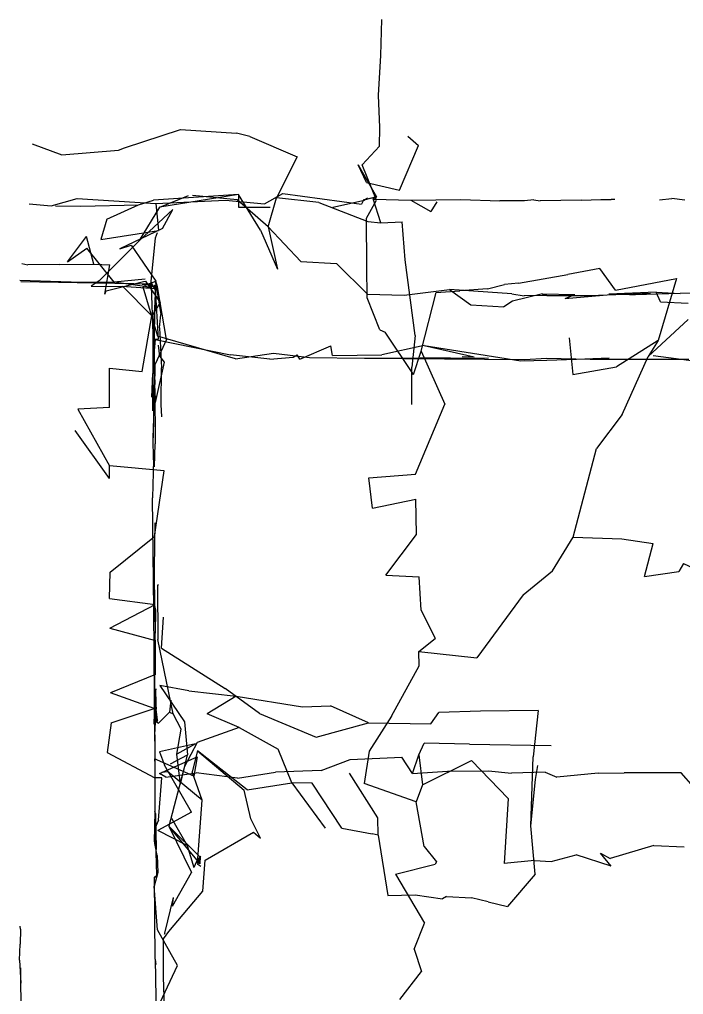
# Model space of a CAD drawing. Extents: x -23.68 to -18.89, y 7.35 to 15.59.
# Drawn here: x -23.68 to -21.396, y 12.233 to 15.587 of the extents above; entities that cross this region are included whole.
import ezdxf

# ---------------------------------------------------------------- set-up
doc = ezdxf.new("R2010")
doc.units = 0

msp = doc.modelspace()

# ---------------------------------------------------------------- linework, layer by layer
at = {"layer": 'SKELETON'}
for p, q in [((-22.437, 15.463, 2.879), (-22.434, 15.587, 2.856)), ((-22.445, 15.327, 2.866), (-22.437, 15.463, 2.879)), ((-22.441, 15.216, 2.871), (-22.445, 15.327, 2.866)), ((-23.319, 15.145, -1.501), (-23.125999, 15.209, -1.527)), ((-23.125999, 15.209, -1.527), (-22.934, 15.196, -1.482)), ((-22.888, 15.184, -1.488), (-22.934, 15.196, -1.482)), ((-22.441999, 15.151, 2.874), (-22.441, 15.216, 2.871)), ((-22.888, 15.184, -1.488), (-22.725, 15.115, -1.482)), ((-22.344, 15.186, -1.577), (-22.308001, 15.153, -1.479)), ((-23.636999, 15.159, -1.496), (-23.535, 15.122, -1.483)), ((-23.535, 15.122, -1.483), (-23.339001, 15.137, -1.493)), ((-23.339001, 15.137, -1.493), (-23.319, 15.145, -1.501)), ((-22.441999, 15.151, 2.874), (-22.500999, 15.087, 2.833)), ((-22.372999, 15, -1.466), (-22.308001, 15.153, -1.479)), ((-22.725, 15.115, -1.482), (-22.796, 14.974, -1.47)), ((-22.487, 15.026, -1.31), (-22.514999, 15.087, -1.219)), ((-22.514999, 15.087, -1.219), (-22.452, 14.977, -1.052)), ((-22.452, 14.965, 2.82), (-22.500999, 15.087, 2.833)), ((-22.487, 15.026, -1.31), (-22.372999, 15, -1.466)), ((-23.570999, 14.946, -0.336), (-23.482, 14.971, -0.319)), ((-23.482, 14.971, -0.319), (-23.211, 14.954, -0.322)), ((-23.271, 14.95, -0.827), (-23.219, 14.965, -0.828)), ((-22.927, 14.985, -0.933), (-23.219, 14.965, -0.828)), ((-23.211, 14.954, -0.322), (-22.971001, 14.966, -0.314)), ((-22.927, 14.985, -0.933), (-23.197001, 14.941, -0.835)), ((-23.197001, 14.941, -0.835), (-23.099001, 14.982, -0.784)), ((-22.931999, 14.967, -1.476), (-23.084999, 14.981, -1.361)), ((-22.971001, 14.966, -0.314), (-22.837, 14.953, -0.321)), ((-22.825001, 14.874, -1.471), (-22.931999, 14.967, -1.476)), ((-22.851, 14.862, -1.19), (-22.927, 14.985, -0.933)), ((-22.927, 14.985, -0.933), (-22.927, 14.941, -0.832)), ((-22.837, 14.953, -0.321), (-22.774, 14.988, -0.348)), ((-22.825001, 14.874, -1.471), (-22.796, 14.974, -1.47)), ((-22.650999, 14.957, -1.47), (-22.796, 14.974, -1.47)), ((-22.774, 14.988, -0.348), (-22.504, 14.952, -0.505)), ((-22.601999, 14.941, -0.827), (-22.493999, 14.966, -0.804)), ((-22.496, 14.968, -0.697), (-22.504, 14.952, -0.505)), ((-22.452, 14.977, -1.052), (-22.496, 14.965, -0.954)), ((-22.496, 14.968, -0.697), (-22.465, 14.975, -0.56)), ((-22.496, 14.968, -0.697), (-22.493999, 14.966, -0.804)), ((-22.493999, 14.966, -0.804), (-22.496, 14.965, -0.954)), ((-22.483, 14.972, -0.875), (-22.493999, 14.966, -0.804)), ((-22.487, 14.904, 2.827), (-22.452, 14.965, 2.82)), ((-22.465, 14.975, -0.56), (-22.462, 14.969, -0.491)), ((-22.464001, 14.97, -1.176), (-22.452, 14.977, -1.052)), ((-22.437, 14.888, -1.337), (-22.464001, 14.97, -1.176)), ((-22.462, 14.969, -0.491), (-22.334, 14.966, -0.427)), ((-22.334, 14.966, -0.427), (-22.162001, 14.968, -0.469)), ((-22.334, 14.966, -0.427), (-22.264999, 14.927, -0.403)), ((-22.245001, 14.96, -0.386), (-22.264999, 14.927, -0.403)), ((-22.162001, 14.968, -0.469), (-22.028, 14.963, -0.487)), ((-21.943001, 14.963, -0.499), (-22.028, 14.963, -0.487)), ((-21.910999, 14.967, -0.498), (-21.943001, 14.963, -0.499)), ((-21.910999, 14.967, -0.498), (-21.889, 14.963, -0.506)), ((-21.747, 14.965, -0.52), (-21.889, 14.963, -0.506)), ((-21.747, 14.965, -0.52), (-21.681, 14.968, -0.526)), ((-21.681, 14.968, -0.526), (-21.645, 14.968, -0.523)), ((-21.632999, 14.968, -0.531), (-21.645, 14.968, -0.523)), ((-21.479, 14.967, -0.535), (-21.437, 14.971, -0.523)), ((-21.392, 14.966, -0.53), (-21.437, 14.971, -0.523)), ((-23.646999, 14.953, -0.325), (-23.570999, 14.946, -0.336)), ((-23.556, 14.946, -0.836), (-23.469, 14.945, -0.727)), ((-23.469, 14.945, -0.727), (-23.271, 14.95, -0.827)), ((-23.379999, 14.9, -0.675), (-23.271, 14.95, -0.827)), ((-23.267, 14.827, -0.839), (-23.197001, 14.941, -0.835)), ((-23.153, 14.933, -1.007), (-23.267, 14.827, -0.839)), ((-23.211, 14.954, -0.322), (-23.202, 14.861, -0.521)), ((-23.188, 14.868, -1.191), (-23.153, 14.933, -1.007)), ((-22.927, 14.941, -0.832), (-22.818001, 14.941, -0.832)), ((-22.650999, 14.957, -1.47), (-22.482, 14.892, -1.445)), ((-23.379999, 14.9, -0.675), (-23.4, 14.83, -0.58)), ((-22.485001, 14.737, 2.834), (-22.487, 14.904, 2.827)), ((-22.482, 14.892, -1.445), (-22.437, 14.888, -1.337)), ((-23.4, 14.83, -0.58), (-23.202, 14.861, -0.521)), ((-23.188, 14.868, -1.191), (-23.334999, 14.798, -1.119)), ((-22.851, 14.862, -1.19), (-22.792999, 14.728, -1.34)), ((-22.825001, 14.874, -1.471), (-22.712, 14.754, -1.448)), ((-22.825001, 14.874, -1.471), (-22.792999, 14.728, -1.34)), ((-22.437, 14.888, -1.337), (-22.364, 14.891, -1.345)), ((-22.354, 14.76, -1.448), (-22.364, 14.891, -1.345)), ((-23.514999, 14.753, 3.193), (-23.450001, 14.84, 3.247)), ((-23.424, 14.745, 3.436), (-23.450001, 14.84, 3.247)), ((-23.406, 14.688, -0.738), (-23.267, 14.827, -0.839)), ((-23.229, 14.663, -0.395), (-23.212, 14.836, -0.523)), ((-23.212, 14.836, -0.523), (-23.205999, 14.854, -0.551)), ((-23.514999, 14.753, 3.193), (-23.448, 14.8, 3.194)), ((-23.354, 14.684, 3.191), (-23.448, 14.8, 3.194)), ((-23.334999, 14.798, -1.119), (-23.296, 14.811, -0.946)), ((-23.296, 14.811, -0.946), (-23.211, 14.687, -0.883)), ((-22.319, 14.5, -1.568), (-22.354, 14.76, -1.448)), ((-23.672001, 14.748, 3.433), (-23.650999, 14.743, 3.451)), ((-23.542999, 14.744, 3.436), (-23.650999, 14.743, 3.451)), ((-23.542999, 14.744, 3.436), (-23.424, 14.745, 3.436)), ((-23.424, 14.745, 3.436), (-23.368999, 14.743, 3.442)), ((-23.386999, 14.642, 3.492), (-23.368999, 14.743, 3.442)), ((-22.712, 14.754, -1.448), (-22.59, 14.748, -1.334)), ((-22.59, 14.748, -1.334), (-22.483, 14.642, -1.237)), ((-22.483999, 14.629, 2.836), (-22.485001, 14.737, 2.834)), ((-21.684, 14.731, 3.208), (-21.794001, 14.71, 3.197)), ((-21.629999, 14.656, 3.217), (-21.684, 14.731, 3.208)), ((-23.247999, 14.694, 3.265), (-23.354, 14.684, 3.191)), ((-21.964001, 14.68, 3.092), (-21.794001, 14.71, 3.197)), ((-21.629999, 14.656, 3.217), (-21.421, 14.696, 3.199)), ((-21.421, 14.696, 3.199), (-21.483999, 14.483, 3.231)), ((-23.502001, 14.684, 3.178), (-23.679001, 14.689, 2.842)), ((-23.223, 14.677, 2.467), (-23.674999, 14.685, 2.245)), ((-23.502001, 14.684, 3.178), (-23.354, 14.684, 3.191)), ((-23.406, 14.688, -0.738), (-23.434, 14.67, -0.594)), ((-23.434, 14.67, -0.594), (-23.312, 14.669, -0.434)), ((-23.382, 14.654, 3.562), (-23.254, 14.686, 3.613)), ((-23.226, 14.665, 3.103), (-23.354, 14.684, 3.191)), ((-23.326, 14.67, 3.842), (-23.225, 14.568, 3.856)), ((-23.312, 14.669, -0.434), (-23.229, 14.663, -0.395)), ((-23.221001, 14.671, 2.777), (-23.257999, 14.677, 2.868)), ((-23.257999, 14.677, 2.868), (-23.232, 14.677, 3.036)), ((-23.239, 14.677, -0.757), (-23.256001, 14.667, -0.55)), ((-23.256001, 14.667, -0.55), (-23.205, 14.498, -0.469)), ((-23.254, 14.686, 3.613), (-23.247, 14.687, 3.713)), ((-23.229, 14.663, -0.395), (-23.253, 14.664, -0.168)), ((-23.247, 14.687, 3.713), (-23.195999, 14.614, 3.836)), ((-23.239, 14.677, -0.757), (-23.211, 14.687, -0.883)), ((-23.223, 14.677, 2.467), (-23.238001, 14.674, 2.654)), ((-23.238001, 14.674, 2.654), (-23.221001, 14.671, 2.777)), ((-23.232, 14.677, 3.036), (-23.226, 14.665, 3.103)), ((-23.229, 14.663, -0.395), (-23.212, 14.662, -0.205)), ((-23.226999, 14.671, 1.083), (-23.218, 14.671, 1.21)), ((-23.226999, 14.671, 1.083), (-23.222, 14.506, 1.229)), ((-23.225, 14.675, 2.296), (-23.223, 14.677, 2.467)), ((-23.221001, 14.673, 2.153), (-23.225, 14.675, 2.296)), ((-23.225, 14.67, 2.032), (-23.221001, 14.673, 2.153)), ((-23.225, 14.67, 2.032), (-23.212999, 14.67, 1.947)), ((-23.211, 14.667, 0.949), (-23.222, 14.506, 1.229)), ((-23.219, 14.665, 1.575), (-23.212999, 14.673, 1.417)), ((-23.219, 14.665, 1.575), (-23.212, 14.669, 1.827)), ((-23.218, 14.671, 1.21), (-23.212999, 14.673, 1.417)), ((-23.215, 14.658, 0.453), (-23.212999, 14.674, 0.568)), ((-23.212999, 14.672, 0.374), (-23.215, 14.658, 0.453)), ((-23.212999, 14.674, 0.568), (-23.212999, 14.672, 0.8)), ((-23.212999, 14.672, 0.374), (-23.212999, 14.657, 0.095)), ((-23.212999, 14.672, 0.8), (-23.211, 14.667, 0.949)), ((-23.212, 14.669, 1.827), (-23.212999, 14.67, 1.947)), ((-23.212, 14.662, -0.205), (-23.212999, 14.659, -0.114)), ((-23.212999, 14.659, -0.114), (-23.212999, 14.657, 0.095)), ((-23.212999, 14.657, 0.095), (-23.212999, 14.655, 0.232)), ((-23.205999, 14.66, -0.627), (-23.212, 14.665, -0.448)), ((-23.212, 14.665, -0.448), (-23.212, 14.662, -0.205)), ((-23.202, 14.487, -0.113), (-23.212, 14.662, -0.205)), ((-23.211, 14.679, -1.078), (-23.211, 14.687, -0.883)), ((-23.205, 14.667, -0.683), (-23.211, 14.687, -0.883)), ((-23.211, 14.679, -1.078), (-23.194, 14.572, -1.124)), ((-23.205999, 14.66, -0.627), (-23.205, 14.667, -0.683)), ((-23.174999, 14.486, -0.538), (-23.205, 14.667, -0.683)), ((-22.357, 14.639, -1.211), (-22.201, 14.658, -1.33)), ((-21.987, 14.643, -1.507), (-22.201, 14.658, -1.33)), ((-22.201, 14.658, -1.33), (-22.128, 14.605, -1.119)), ((-22.07, 14.661, 3.083), (-22.166, 14.654, 3.077)), ((-22.07, 14.661, 3.083), (-22.011999, 14.675, 3.075)), ((-21.964001, 14.68, 3.092), (-22.011999, 14.675, 3.075)), ((-23.386999, 14.642, 3.492), (-23.382, 14.654, 3.562)), ((-23.212999, 14.655, 0.232), (-23.216999, 14.515, 0.498)), ((-22.441, 14.519, 2.83), (-22.483999, 14.629, 2.836)), ((-22.483, 14.642, -1.237), (-22.357, 14.639, -1.211)), ((-22.299, 14.446, 2.985), (-22.247, 14.648, 3.01)), ((-22.247, 14.648, 3.01), (-22.166, 14.654, 3.077)), ((-21.987, 14.643, -1.507), (-21.945, 14.636, -1.474)), ((-21.881001, 14.643, -1.152), (-21.983999, 14.618, -1.119)), ((-21.882999, 14.638, -1.475), (-21.945, 14.636, -1.474)), ((-21.867001, 14.637, -1.5), (-21.882999, 14.638, -1.475)), ((-21.881001, 14.643, -1.152), (-21.77, 14.641, -1.174)), ((-21.867001, 14.637, -1.5), (-21.750999, 14.637, -1.507)), ((-21.804001, 14.627, -1.115), (-21.620001, 14.643, -1.148)), ((-21.804001, 14.627, -1.115), (-21.77, 14.641, -1.174)), ((-21.750999, 14.637, -1.507), (-21.688999, 14.638, -1.482)), ((-21.51, 14.644, -1.506), (-21.688999, 14.638, -1.482)), ((-21.490999, 14.649, -1.138), (-21.653, 14.642, -1.123)), ((-21.620001, 14.643, -1.148), (-21.653, 14.642, -1.123)), ((-21.620001, 14.643, -1.148), (-21.563, 14.64, -1.476)), ((-21.51, 14.644, -1.506), (-21.563, 14.64, -1.476)), ((-21.408001, 14.644, -1.478), (-21.563, 14.64, -1.476)), ((-21.476, 14.616, -1.119), (-21.490999, 14.649, -1.138)), ((-21.490999, 14.649, -1.138), (-21.408001, 14.644, -1.478)), ((-21.287001, 14.647, -1.498), (-21.408001, 14.644, -1.478)), ((-23.195999, 14.614, 3.836), (-23.225, 14.568, 3.856)), ((-22.128, 14.605, -1.119), (-22.014, 14.598, -1.118)), ((-21.983999, 14.618, -1.119), (-22.014, 14.598, -1.118)), ((-21.476, 14.616, -1.119), (-21.379999, 14.611, -1.119)), ((-23.257999, 14.376, 3.894), (-23.225, 14.568, 3.856)), ((-23.198999, 14.526, -1.096), (-23.194, 14.572, -1.124)), ((-23.221001, 14.548, 1.288), (-23.222, 14.506, 1.229)), ((-23.221001, 14.548, 1.288), (-23.222, 14.369, 1.604)), ((-23.198999, 14.526, -1.096), (-23.191999, 14.389, -1.117)), ((-21.518, 14.428, 3.228), (-21.379999, 14.555, 3.236)), ((-23.216999, 14.515, 0.498), (-23.216999, 14.385, 0.45)), ((-22.937, 14.42, -0.583), (-23.205, 14.498, -0.469)), ((-22.441, 14.519, 2.83), (-22.423, 14.511, 2.914)), ((-22.325001, 14.366, 2.902), (-22.423, 14.511, 2.914)), ((-22.319, 14.5, -1.568), (-22.330999, 14.391, -1.584)), ((-21.790001, 14.492, 3.18), (-21.777, 14.366, 3.186)), ((-23.216, 14.486, 0.052), (-23.216999, 14.448, 0.118)), ((-23.212999, 14.486, -0.028), (-23.216999, 14.448, 0.118)), ((-23.174999, 14.486, -0.538), (-23.214001, 14.401, -0.374)), ((-23.202, 14.487, -0.113), (-23.212999, 14.486, -0.028)), ((-23.212999, 14.486, -0.028), (-22.954, 14.434, -0.05)), ((-23.197001, 14.428, -0.748), (-23.202, 14.467, -0.775)), ((-22.716, 14.419, -0.039), (-22.608999, 14.464, -0.03)), ((-22.604, 14.431, -0.053), (-22.608999, 14.464, -0.03)), ((-22.288, 14.466, -0.025), (-22.434, 14.434, -0.053)), ((-22.288, 14.466, -0.025), (-21.955999, 14.413, -0.03)), ((-22.288, 14.466, -0.025), (-22.115999, 14.427, -0.051)), ((-21.483999, 14.483, 3.231), (-21.627001, 14.392, 3.213)), ((-21.483999, 14.483, 3.231), (-21.518, 14.428, 3.228)), ((-23.197001, 14.428, -0.748), (-23.183001, 14.408, -0.606)), ((-22.819, 14.418, -0.033), (-22.954, 14.434, -0.05)), ((-22.937, 14.42, -0.583), (-22.806, 14.439, -0.547)), ((-22.819, 14.418, -0.033), (-22.739, 14.426, -0.046)), ((-22.806, 14.439, -0.547), (-22.683001, 14.424, -0.594)), ((-22.739, 14.426, -0.046), (-22.725, 14.433, -0.052)), ((-22.716, 14.419, -0.039), (-22.725, 14.433, -0.052)), ((-22.683001, 14.424, -0.594), (-22.493, 14.422, -0.594)), ((-22.604, 14.431, -0.053), (-22.434, 14.434, -0.053)), ((-22.493, 14.422, -0.594), (-22.198, 14.423, -0.597)), ((-22.493, 14.422, -0.594), (-22.066999, 14.423, -0.598)), ((-22.325001, 14.366, 2.902), (-22.299, 14.446, 2.985)), ((-22.302, 14.423, -0.595), (-22.198, 14.423, -0.597)), ((-22.299, 14.446, 2.985), (-22.216999, 14.264, 3.021)), ((-22.158001, 14.428, -0.052), (-22.115999, 14.427, -0.051)), ((-21.764, 14.418, -0.045), (-21.652, 14.423, -0.051)), ((-21.607, 14.228, 3.216), (-21.518, 14.428, 3.228)), ((-21.500999, 14.431, -0.058), (-21.351999, 14.412, -0.025)), ((-23.215, 14.318, -0.196), (-23.214001, 14.401, -0.374)), ((-23.183001, 14.408, -0.606), (-23.214001, 14.27, -0.419)), ((-23.193001, 14.263, -1.111), (-23.191999, 14.389, -1.117)), ((-22.493, 14.422, -0.594), (-21.943001, 14.417, -0.587)), ((-22.330999, 14.263, -1.593), (-22.330999, 14.391, -1.584)), ((-21.955999, 14.413, -0.03), (-21.865999, 14.415, -0.018)), ((-21.943001, 14.417, -0.587), (-21.865999, 14.422, -0.598)), ((-21.865999, 14.422, -0.598), (-21.716999, 14.419, -0.596)), ((-21.865999, 14.415, -0.018), (-21.764, 14.418, -0.045)), ((-21.777, 14.366, 3.186), (-21.627001, 14.392, 3.213)), ((-21.716999, 14.419, -0.596), (-21.650999, 14.418, -0.595)), ((-21.650999, 14.418, -0.595), (-21.521999, 14.418, -0.595)), ((-21.521999, 14.418, -0.595), (-21.378, 14.419, -0.597)), ((-23.371, 14.252, 3.812), (-23.371, 14.388, 3.838)), ((-23.371, 14.388, 3.838), (-23.257999, 14.376, 3.894)), ((-23.225, 14.288, 1.982), (-23.222, 14.369, 1.604)), ((-23.221001, 14.241, 1.569), (-23.222, 14.369, 1.604)), ((-23.216999, 14.368, 0.579), (-23.219999, 14.148, 1.03)), ((-23.216999, 14.368, 0.579), (-23.216999, 14.385, 0.45)), ((-23.219999, 14.148, 1.03), (-23.212999, 14.347, 1.05)), ((-23.216999, 14.348, 1.039), (-23.212999, 14.347, 1.05)), ((-23.215, 14.318, -0.196), (-23.214001, 14.27, -0.419)), ((-23.215, 14.318, -0.196), (-23.212999, 14.127)), ((-23.191, 14.22, -1.113), (-23.193001, 14.263, -1.111)), ((-22.318001, 14.023, 2.966), (-22.216999, 14.264, 3.021)), ((-23.371, 14.252, 3.812), (-23.479, 14.247, 3.844)), ((-23.479, 14.247, 3.844), (-23.371, 14.052, 3.796)), ((-21.607, 14.228, 3.216), (-21.695999, 14.111, 3.2)), ((-23.370001, 14.008, 3.842), (-23.489, 14.173, 4.245)), ((-23.219, 14.072, 1.242), (-23.219999, 14.148, 1.03)), ((-23.216, 14.048, 0.38), (-23.212999, 14.127)), ((-21.775999, 13.806, 3.18), (-21.695999, 14.111, 3.2)), ((-23.219, 14.072, 1.242), (-23.223, 13.941, 1.651)), ((-23.370001, 14.008, 3.842), (-23.371, 14.052, 3.796)), ((-23.183001, 14.034, 3.864), (-23.371, 14.052, 3.796)), ((-23.216, 13.809, 3.858), (-23.183001, 14.034, 3.864)), ((-22.479, 14.01, 2.832), (-22.318001, 14.023, 2.966)), ((-22.466, 13.906, 2.825), (-22.479, 14.01, 2.832)), ((-23.218, 13.558, 2.164), (-23.223, 13.941, 1.651)), ((-22.466, 13.906, 2.825), (-22.316999, 13.937, 2.898)), ((-22.315001, 13.815, 2.863), (-22.316999, 13.937, 2.898)), ((-23.216, 13.701, 0.625), (-23.212999, 13.856, 0.266)), ((-23.368, 13.686, 3.81), (-23.216, 13.809, 3.858)), ((-22.42, 13.676, 2.897), (-22.315001, 13.815, 2.863)), ((-21.847, 13.69, 3.116), (-21.775999, 13.806, 3.18)), ((-21.775999, 13.806, 3.18), (-21.608999, 13.8, 3.213)), ((-21.608999, 13.8, 3.213), (-21.500999, 13.784, 3.235)), ((-21.531, 13.671, 3.205), (-21.500999, 13.784, 3.235)), ((-23.371, 13.595, 3.787), (-23.368, 13.686, 3.81)), ((-23.215, 13.552, 0.709), (-23.216, 13.701, 0.625)), ((-21.948, 13.608, 3.111), (-21.847, 13.69, 3.116)), ((-21.531, 13.671, 3.205), (-21.413, 13.688, 3.188)), ((-21.396999, 13.716, 3.248), (-21.413, 13.688, 3.188)), ((-21.396999, 13.716, 3.248), (-21.247999, 13.646, 3.232)), ((-22.42, 13.676, 2.897), (-22.306, 13.67, 2.899)), ((-22.299, 13.555, 2.899), (-22.306, 13.67, 2.899)), ((-23.205, 13.641, -0.723), (-23.202, 13.643, -0.725)), ((-23.205, 13.641, -0.723), (-23.204, 13.454, -0.475)), ((-23.371, 13.595, 3.787), (-23.212999, 13.575, 3.824)), ((-21.948, 13.608, 3.111), (-22.107, 13.391, 3.061)), ((-23.368999, 13.493, 3.804), (-23.212999, 13.575, 3.824)), ((-23.215, 13.105, 2.242), (-23.218, 13.558, 2.164)), ((-23.216, 13.571, 0.351), (-23.212, 13.555, 0.702)), ((-23.215, 13.552, 0.709), (-23.214001, 13.476, 1.034)), ((-23.212, 13.555, 0.702), (-23.214001, 13.476, 1.034)), ((-22.299, 13.555, 2.899), (-22.250999, 13.458, 2.996)), ((-23.191999, 13.424, -1.107), (-23.184999, 13.531, -1.108)), ((-23.368999, 13.493, 3.804), (-23.212, 13.451, 3.827)), ((-23.215, 13.262, 1.118), (-23.214001, 13.476, 1.034)), ((-23.212, 13.334, 3.833), (-23.212, 13.451, 3.827)), ((-23.150999, 13.199, -0.254), (-23.204, 13.454, -0.475)), ((-22.306999, 13.413, 2.965), (-22.250999, 13.458, 2.996)), ((-23.191999, 13.424, -1.107), (-22.973, 13.286, -1.117)), ((-22.306, 13.364, 2.964), (-22.306999, 13.413, 2.965)), ((-22.306999, 13.413, 2.965), (-22.107, 13.391, 3.061)), ((-22.400999, 13.191, 2.904), (-22.306, 13.364, 2.964)), ((-23.212, 13.334, 3.833), (-23.367001, 13.271, 3.79)), ((-23.215, 13.262, 1.118), (-23.216, 13.293, 1.566)), ((-23.216, 13.293, 1.566), (-23.212999, 13.262, 1.115)), ((-23.216, 13.293, 1.566), (-23.212, 13.167, 1.734)), ((-23.211, 13.284, 0.425), (-23.214001, 13.268, 0.474)), ((-23.209, 13.175, 0.317), (-23.211, 13.284, 0.425)), ((-23.098, 13.278, -1.003), (-23.197001, 13.296, -0.946)), ((-23.197001, 13.296, -0.946), (-23.113001, 13.171, -0.659)), ((-22.855, 13.2, -1.56), (-22.973, 13.286, -1.117)), ((-23.216999, 13.217, 3.852), (-23.367001, 13.271, 3.79)), ((-23.216999, 13.163, 0.888), (-23.214001, 13.268, 0.474)), ((-23.212999, 13.262, 1.115), (-23.209999, 13.214, 0.97)), ((-23.098, 13.278, -1.003), (-22.934999, 13.259, -1.064)), ((-22.934999, 13.259, -1.064), (-23.035, 13.199, -1.003)), ((-22.934999, 13.259, -1.064), (-22.707001, 13.223, -1.122)), ((-23.365, 13.167, 3.821), (-23.216999, 13.217, 3.852)), ((-23.16, 13.245, -0.04), (-23.164, 13.204, -0.051)), ((-22.707001, 13.223, -1.122), (-22.611, 13.226, -1.118)), ((-22.48, 13.168, -1.25), (-22.611, 13.226, -1.118)), ((-23.215, 13.126, 1.381), (-23.209999, 13.214, 0.97)), ((-23.205999, 13.177, 0.882), (-23.209999, 13.214, 0.97)), ((-23.202999, 13.165, 0.14), (-23.164, 13.204, -0.051)), ((-23.164, 13.204, -0.051), (-23.150999, 13.199, -0.254)), ((-23.124001, 13.146, -0.034), (-23.150999, 13.199, -0.254)), ((-22.924, 13.151, -1.054), (-23.035, 13.199, -1.003)), ((-22.855, 13.2, -1.56), (-22.66, 13.118, -1.51)), ((-22.400999, 13.191, 2.904), (-22.478001, 13.07, 2.842)), ((-22.264999, 13.164, -1.242), (-22.238001, 13.203, -1.129)), ((-22.094999, 13.208, -1.13), (-22.238001, 13.203, -1.129)), ((-21.896, 13.21, -1.121), (-22.094999, 13.208, -1.13)), ((-21.896, 13.21, -1.121), (-21.913, 13.051, -1.124)), ((-23.365, 13.167, 3.821), (-23.379, 13.066, 3.85)), ((-23.205999, 13.177, 0.882), (-23.216999, 13.163, 0.888)), ((-23.202999, 13.165, 0.14), (-23.209, 13.175, 0.317)), ((-23.113001, 13.171, -0.659), (-23.101999, 13.058, -0.437)), ((-22.924, 13.151, -1.054), (-23.069, 13.1, -0.883)), ((-22.924, 13.151, -1.054), (-22.790001, 13.077, -1.109)), ((-22.66, 13.118, -1.51), (-22.48, 13.168, -1.25)), ((-22.48, 13.168, -1.25), (-22.264999, 13.164, -1.242)), ((-23.215, 13.126, 1.381), (-23.215, 12.863, 1.605)), ((-23.139, 13.06, -0.07), (-23.124001, 13.146, -0.034)), ((-23.215, 13.105, 2.242), (-23.215, 13.025, 2.376)), ((-23.075001, 13.095, -0.032), (-23.198999, 13.068, 0.181)), ((-23.075001, 13.095, -0.032), (-23.139, 13.06, -0.07)), ((-23.069, 13.1, -0.883), (-23.112, 13.017, -0.675)), ((-22.306999, 13.057, 2.822), (-22.288, 13.098, 2.899)), ((-22.132999, 13.094, 3.052), (-22.288, 13.098, 2.899)), ((-22.132999, 13.094, 3.052), (-21.851999, 13.09, 3.155)), ((-23.379, 13.066, 3.85), (-23.215, 12.978, 3.853)), ((-23.198999, 13.068, 0.181), (-23.181, 13.022, 0.16)), ((-23.198, 12.993, 2.622), (-23.069, 13.05, 2.558)), ((-23.160999, 13.026, -0.353), (-23.101999, 13.058, -0.437)), ((-23.125999, 12.956, -0.227), (-23.139, 13.06, -0.07)), ((-23.125999, 12.956, -0.227), (-23.101999, 13.058, -0.437)), ((-23.068001, 13.071, -1.108), (-23.086, 12.999, -0.912)), ((-23.069, 13.05, 2.558), (-23.08, 12.984, 2.579)), ((-22.896999, 12.937, -1.125), (-23.068001, 13.071, -1.108)), ((-23.068001, 13.071, -1.108), (-22.907, 12.936, -1.116)), ((-22.743999, 12.961, -1.09), (-22.790001, 13.077, -1.109)), ((-22.542999, 13.041, 2.571), (-22.365, 13.049, 2.562)), ((-22.478001, 13.07, 2.842), (-22.495001, 12.959, 2.868)), ((-22.327999, 12.993, 2.7), (-22.365, 13.049, 2.562)), ((-22.327999, 12.993, 2.7), (-22.306999, 13.057, 2.822)), ((-22.306999, 13.057, 2.822), (-22.294001, 12.954, 2.976)), ((-21.922001, 12.813, -1.114), (-21.913, 13.051, -1.124)), ((-23.08, 12.984, 2.579), (-23.216, 13.044, 2.471)), ((-23.216, 13.044, 2.471), (-23.215, 13.025, 2.376)), ((-23.089001, 12.86, 0.125), (-23.181, 13.022, 0.16)), ((-23.112, 13.017, -0.675), (-23.167, 12.812, -0.624)), ((-22.643, 13.004, 2.609), (-22.542999, 13.041, 2.571)), ((-22.294001, 12.954, 2.976), (-22.125, 13.038, 3.051)), ((-21.999001, 12.907, 3.064), (-22.125, 13.038, 3.051)), ((-21.905001, 12.973, -1.118), (-21.896999, 13.021, -1.124)), ((-23.177, 12.981, 2.771), (-23.198, 12.993, 2.622)), ((-23.191, 12.998, -1.093), (-23.171, 13, -0.919)), ((-23.177, 12.981, 2.771), (-23.072001, 12.996, 2.789)), ((-23.052, 12.901, -0.847), (-23.171, 13, -0.919)), ((-23.052, 12.901, -0.847), (-23.086, 12.999, -0.912)), ((-22.93, 12.977, 2.804), (-23.072001, 12.996, 2.789)), ((-22.93, 12.977, 2.804), (-22.799999, 12.998, 2.706)), ((-22.643, 13.004, 2.609), (-22.799999, 12.998, 2.706)), ((-22.448, 12.841, -1.174), (-22.545, 12.994, -1.127)), ((-22.327999, 12.993, 2.7), (-22.208, 13.001, 2.736)), ((-22.208, 13.001, 2.736), (-22.066999, 13.002, 2.716)), ((-22.066999, 13.002, 2.716), (-21.988001, 12.994, 2.679)), ((-21.872, 12.998, 2.599), (-21.988001, 12.994, 2.679)), ((-21.872, 12.998, 2.599), (-21.832001, 12.981, 2.586)), ((-21.690001, 12.994, 2.681), (-21.832001, 12.981, 2.586)), ((-21.690001, 12.994, 2.681), (-21.6, 12.996, 2.696)), ((-21.403999, 12.995, 2.645), (-21.6, 12.996, 2.696)), ((-21.268, 12.84, 2.57), (-21.403999, 12.995, 2.645)), ((-23.190001, 12.978, 3.834), (-23.215, 12.978, 3.853)), ((-23.202, 12.833, 3.837), (-23.190001, 12.978, 3.834)), ((-22.896999, 12.937, -1.125), (-22.743999, 12.961, -1.09)), ((-22.674, 12.96, -1.121), (-22.743999, 12.961, -1.09)), ((-22.743999, 12.961, -1.09), (-22.629, 12.805, -1.114)), ((-22.572001, 12.805, -1.171), (-22.674, 12.96, -1.121)), ((-22.316, 12.896, 2.971), (-22.495001, 12.959, 2.868)), ((-22.294001, 12.954, 2.976), (-22.316, 12.896, 2.971)), ((-21.922001, 12.813, -1.114), (-21.905001, 12.973, -1.118)), ((-22.885, 12.837, -1.123), (-22.907, 12.936, -1.116)), ((-23.068001, 12.685, -0.782), (-23.052, 12.901, -0.847)), ((-22.288, 12.742, 2.97), (-22.316, 12.896, 2.971)), ((-21.999001, 12.907, 3.064), (-22.013, 12.684, 3.053)), ((-23.215, 12.863, 1.605), (-23.216999, 12.758, 1.723)), ((-23.212, 12.856, 1.606), (-23.215, 12.863, 1.605)), ((-23.215, 12.863, 1.605), (-23.209999, 12.749, 1.73)), ((-23.212, 12.856, 1.606), (-23.209999, 12.732, 1.471)), ((-23.089001, 12.86, 0.125), (-23.204, 12.797, 0.018)), ((-23.202, 12.833, 3.837), (-23.215, 12.804, 3.851)), ((-23.157, 12.84, -0.189), (-23.103001, 12.746, -0.12)), ((-22.851, 12.771, -1.136), (-22.885, 12.837, -1.123)), ((-22.445999, 12.781, -1.17), (-22.448, 12.841, -1.174)), ((-21.907, 12.647, -1.115), (-21.922001, 12.813, -1.114)), ((-23.215, 12.752, 3.848), (-23.215, 12.804, 3.851)), ((-23.208, 12.644, 1.281), (-23.212, 12.799, 1.301)), ((-23.212, 12.799, 1.301), (-23.209999, 12.732, 1.471)), ((-23.103001, 12.746, -0.12), (-23.204, 12.797, 0.018)), ((-23.059, 12.706, -0.644), (-23.167, 12.812, -0.624)), ((-23.059, 12.683, -0.5), (-23.167, 12.812, -0.624)), ((-23.167, 12.812, -0.624), (-23.087999, 12.653, -0.515)), ((-23.041, 12.695, -1.096), (-22.875, 12.791, -1.122)), ((-22.875, 12.791, -1.122), (-22.851, 12.771, -1.136)), ((-22.572001, 12.805, -1.171), (-22.466999, 12.786, -1.123)), ((-22.445999, 12.781, -1.17), (-22.466999, 12.786, -1.123)), ((-22.445999, 12.781, -1.17), (-22.413, 12.574, -1.122)), ((-23.207001, 12.711, 3.82), (-23.215, 12.752, 3.848)), ((-23.103001, 12.746, -0.12), (-23.080999, 12.67, -0.106)), ((-22.288, 12.742, 2.97), (-22.246, 12.689, 2.951)), ((-21.851999, 12.69, 3.141), (-21.766001, 12.713, 3.182)), ((-21.645, 12.675, 3.163), (-21.766001, 12.713, 3.182)), ((-21.645, 12.675, 3.163), (-21.681999, 12.719, 3.2)), ((-21.681999, 12.719, 3.2), (-21.649, 12.701, 3.204)), ((-21.499001, 12.745, 3.221), (-21.649, 12.701, 3.204)), ((-21.499001, 12.745, 3.221), (-21.393999, 12.741, 3.229)), ((-23.207001, 12.711, 3.82), (-23.204, 12.653, 3.843)), ((-23.070999, 12.69, -0.19), (-23.080999, 12.67, -0.106)), ((-23.058001, 12.709, -0.382), (-23.070999, 12.69, -0.19)), ((-23.068001, 12.685, -0.782), (-23.066999, 12.68, -0.695)), ((-23.066999, 12.68, -0.695), (-23.059, 12.706, -0.644)), ((-23.056, 12.673, -0.865), (-23.066999, 12.68, -0.695)), ((-23.059, 12.683, -0.5), (-23.058001, 12.709, -0.382)), ((-23.049, 12.588, -1.112), (-23.041, 12.695, -1.096)), ((-22.386999, 12.647, 2.852), (-22.250999, 12.681, 2.941)), ((-22.246, 12.689, 2.951), (-22.250999, 12.681, 2.941)), ((-21.909, 12.694, 3.093), (-22.013, 12.684, 3.053)), ((-21.909, 12.694, 3.093), (-21.851999, 12.69, 3.141)), ((-23.204, 12.653, 3.843), (-23.216999, 12.606, 3.846)), ((-23.153999, 12.537, -0.297), (-23.087999, 12.653, -0.515)), ((-22.386999, 12.647, 2.852), (-22.287001, 12.478, 2.896)), ((-21.907, 12.647, -1.115), (-22.002001, 12.536, -1.102)), ((-23.216, 12.637, 1.267), (-23.208, 12.644, 1.281)), ((-23.214001, 12.355, 1.37), (-23.216, 12.637, 1.267)), ((-23.208, 12.637, 1.259), (-23.216, 12.637, 1.267)), ((-23.205999, 12.456, 3.836), (-23.216999, 12.606, 3.846)), ((-23.167, 12.45, -1.09), (-23.049, 12.588, -1.112)), ((-23.18, 12.444, 0.162), (-23.15, 12.567, -0.08)), ((-23.153999, 12.537, -0.297), (-23.15, 12.567, -0.08)), ((-22.413, 12.574, -1.122), (-22.319, 12.576, -1.123)), ((-22.319, 12.576, -1.123), (-22.225, 12.562, -1.124)), ((-22.212, 12.57, -1.122), (-22.225, 12.562, -1.124)), ((-22.212, 12.57, -1.122), (-22.125, 12.566, -1.123)), ((-22.068001, 12.552, -1.122), (-22.125, 12.566, -1.123)), ((-22.068001, 12.552, -1.122), (-22.002001, 12.536, -1.102)), ((-22.323, 12.389, 2.952), (-22.287001, 12.478, 2.896)), ((-23.677, 12.458, 2.955), (-23.677999, 12.468, 2.964)), ((-23.677, 12.458, 2.955), (-23.677999, 12.406, 2.956)), ((-23.136999, 12.333, 3.839), (-23.205999, 12.456, 3.836)), ((-23.184999, 12.425, -1.085), (-23.167, 12.45, -1.09)), ((-23.18, 12.444, 0.162), (-23.181999, 12.439, 0.175)), ((-23.184999, 12.293, -1.082), (-23.184999, 12.425, -1.085)), ((-23.68, 12.351, 2.967), (-23.677999, 12.406, 2.956)), ((-22.323, 12.389, 2.952), (-22.298, 12.312, 2.973)), ((-23.68, 12.351, 2.967), (-23.676001, 12.272, 2.956)), ((-23.214001, 12.355, 1.37), (-23.211, 12.336, 1.35)), ((-23.214001, 12.355, 1.37), (-23.209999, 12.125, 1.731)), ((-23.674, 12.123, 2.966), (-23.676001, 12.325, 2.689)), ((-23.676001, 12.272, 2.956), (-23.676001, 12.325, 2.689)), ((-23.195999, 12.205, 3.857), (-23.136999, 12.333, 3.839)), ((-22.372, 12.216, 2.91), (-22.298, 12.312, 2.973)), ((-23.18, 12.155, -1.079), (-23.184999, 12.293, -1.082))]:
    msp.add_line(p, q, dxfattribs=at)

doc.saveas('drawing.dxf')
